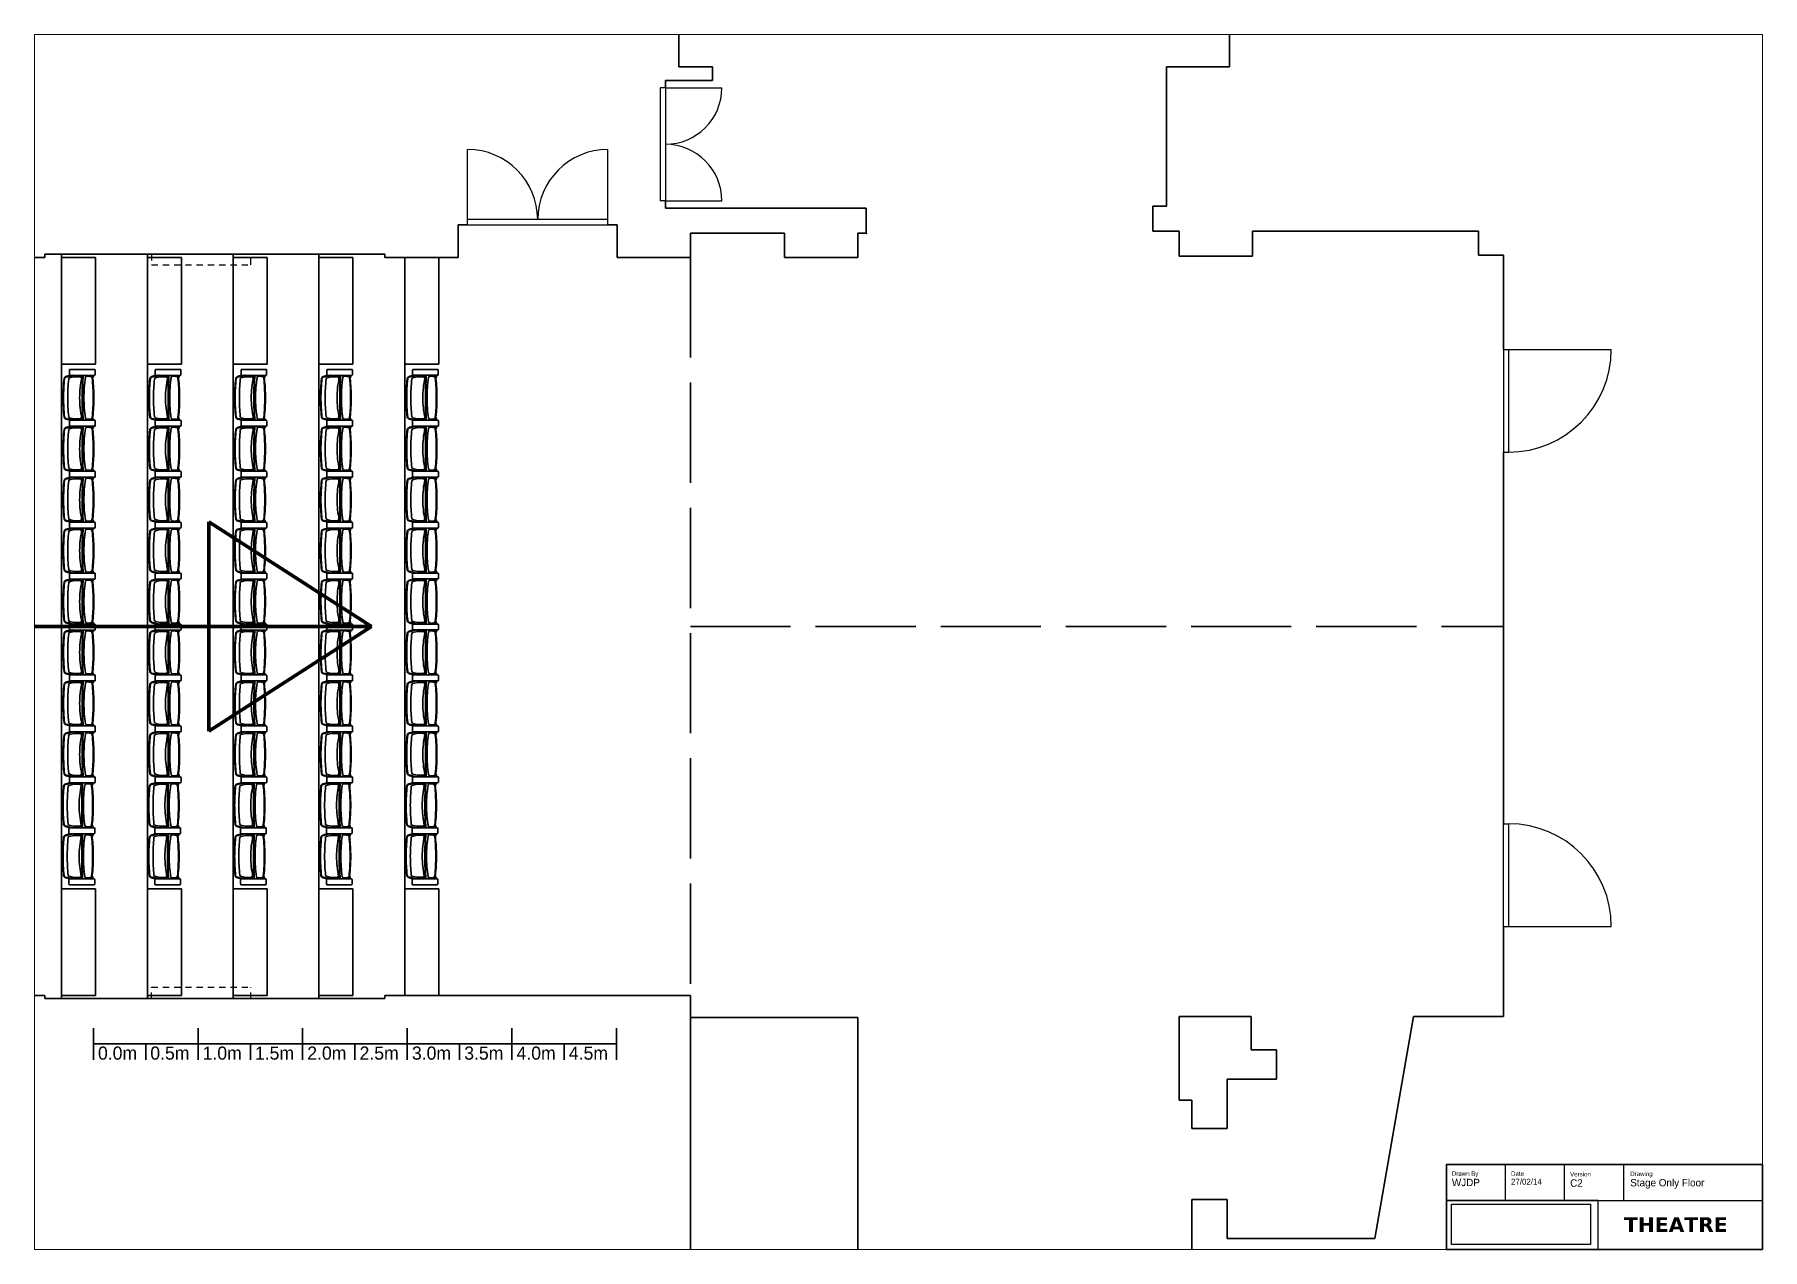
# Paper-space layout 'Stage Only Floor' of a CAD drawing. Header units: millimetres. Extents: x 1 to 586, y 1 to 412.
# The model-space entities are those that its viewports show. They can reach past a viewport. Long polylines and large blocks are cut down to what shows.
import ezdxf

# ---------------------------------------------------------------- set-up
doc = ezdxf.new("R2010")
doc.units = ezdxf.units.MM
doc.linetypes.add('ACAD_ISO02W100', pattern=[15, 12, -3])
doc.linetypes.add('JIS_02_0.7', pattern=[1.35, 0.75, -0.6])
doc.layers.get('0').update_dxf_attribs({"color": 250, "lineweight": 30})
for name, color, linetype, lineweight in [('Arrow', 5, 'Continuous', 100), ('SCALE', 230, 'Continuous', 30), ('Seats', 179, 'Continuous', 30), ('Stage Lines', 250, 'ACAD_ISO02W100', 30), ('Stairs', 179, 'Continuous', 30)]:
    doc.layers.add(name, color=color, linetype=linetype, lineweight=lineweight)
for name, color, linetype in [('Doors', 16, 'Continuous'), ('FRAME', 7, 'Continuous'), ('Radiators', 19, 'JIS_02_0.7'), ('TEXT', 5, 'Continuous')]:
    doc.layers.add(name, color=color, linetype=linetype)
picture_1 = doc.add_image_def('image1.png', size_in_pixel=(400, 117))

# ---------------------------------------------------------------- blocks, each defined once
blk = doc.blocks.new('R_Seat')
at = {"layer": 'Seats'}
for p, q in [((-4.4, 53.7), (0, 55)), ((-2.1, 53.7), (3.3, 55)), ((-2.1, 54), (2.1, 55)), ((-2.1, 53.5), (4.1, 55)), ((4.2, 53.4), (-0.5, 52.2)), ((10.8, 54.9), (3.9, 54.9)), ((10.5, 53.4), (4.2, 53.4)), ((13.2, 38.2), (13.8, 55)), ((13.2, 23.2), (13.2, 38.2)), ((13.6, 38.2), (14.2, 55)), ((13.6, 23.2), (13.6, 38.2)), ((18.5, 53.9), (18.1, 53.9)), ((18.7, 54.4), (18.5, 54.2)), ((18.5, 54.2), (18.5, 53.9)), ((18.7, 54.4), (18.7, 55)), ((18.7, 54.4), (21.8, 54.3)), ((18.7, 54.4), (25.2, 54.4)), ((21.1, 53.7), (21.1, 53.8)), ((21.1, 53.7), (21.1, 53.8)), ((22.2, 53.7), (21.1, 53.7)), ((22.9, 53.7), (21.1, 53.7)), ((24.4, 52.3), (24.4, 52.3)), ((25.2, 54.4), (25.2, 55)), ((13.2, 23.2), (13.8, 6.4)), ((13.6, 23.2), (14.2, 6.4)), ((-4.4, 7.7), (0, 6.4)), ((-2.1, 7.9), (4.1, 6.4)), ((-2.1, 7.7), (3.3, 6.4)), ((-2.1, 7.4), (2.1, 6.4)), ((-0.6, 5.8), (-0.6, 0.6)), ((4.2, 8), (-0.5, 9.2)), ((-0.5, 6.2), (-0.5, 6.2)), ((26.6, 6.4), (0, 6.4)), ((26.6, 0), (0, 0)), ((10.8, 6.4), (3.9, 6.4)), ((10.5, 8), (4.2, 8)), ((18.5, 7.5), (18.1, 7.5)), ((18.5, 7.2), (18.5, 7.5)), ((18.7, 7), (18.5, 7.2)), ((18.7, 7), (21.8, 7.1)), ((18.7, 7), (25.2, 7)), ((18.7, 7), (18.7, 6.4)), ((24.4, 9.1), (24.4, 9.1)), ((25.2, 7), (25.2, 6.4)), ((27.2, 5.8), (27.2, 0.6))]:
    blk.add_line(p, q, dxfattribs=at)
for points in [[(18.5, 7.3), (21.8, 7.4, 0.368624), (24.1, 9.6, 0.026446), (25.2, 30.7, 0.026446), (24.1, 51.8, 0.368624), (21.8, 54), (18.5, 54.1)], [(18.5, 7.5), (21.8, 7.6, 0.368624), (23.9, 9.6, 0.026446), (25, 30.7, 0.026446), (23.9, 51.8, 0.368624), (21.8, 53.8), (18.5, 53.9)], [(18.5, 7.5), (21.8, 7.6, 0.368624), (23.9, 9.6, 0.026446), (25, 30.7, 0.026446), (23.9, 51.8, 0.368624), (21.8, 53.8), (18.5, 53.9)], [(18.7, 54.4), (22.8, 54.2, -0.36722), (24.3, 52.8, -0.001379), (24.4, 51.7)], [(24.5, 10.2, 0.384665), (24.6, 10.3, 0.025487), (25.7, 30.7, 0.025487), (24.6, 51.1, 0.384665), (24.5, 51.2)], [(18.7, 7), (22.8, 7.2, 0.36722), (24.3, 8.6, 0.001379), (24.4, 9.7)]]:
    blk.add_lwpolyline(points, format="xyb", dxfattribs=at)
for centre, radius, start, end in [((192.5, 30.7), 200, 174.0712, 180), ((192.5, 30.7), 199.7, 174.0718, 180), ((192.5, 30.7), 199.5, 174.0718, 180), ((-3.7, 51), 2.75, 91.1147, 173.5803), ((-3.6, 50.9), 2.61, 93.7502, 170.6025), ((-3.7, 51), 2.25, 90.9157, 173.5284), ((-19.7, 195.5), 142.6, 276.3982, 277.0726), ((-19.7, 195.2), 142.6, 276.3982, 277.0648), ((-19.7, 195), 142.6, 276.3982, 277.0648), ((197, 30.7), 199.5, 174.1653, 180), ((-0.1, 50.8), 1.4, 104.5554, 174.1653), ((110.4, 30.7), 100, 167.3871, 180), ((10.5, 51.4), 2, 348.294, 90), ((10.8, 53), 2, 347.3871, 90), ((165, 30.7), 150, 171.5816, 180), ((18.1, 52.4), 1.5, 90, 171.5816), ((22, 54.4), 3.25, 180, 180.155), ((21.7, 51.5), 2.75, 6.0597, 87), ((22, 54.4), 3.25, 318.0201, 0), ((-174.5, 30.7), 200, 5.8831, 6.0597), ((-174.5, 30.7), 200, 0, 5.8831), ((192.5, 30.7), 200, 180, 185.9288), ((192.5, 30.7), 199.7, 180, 185.9282), ((192.5, 30.7), 199.5, 180, 185.9282), ((197, 30.7), 199.5, 180, 185.8347), ((197, 30.7), 199.5, 180, 180.0066), ((110.4, 30.7), 100, 180, 192.6129), ((165, 30.7), 150, 180, 188.4184), ((-174.5, 30.7), 200, 354.1169, 0), ((-3.7, 10.4), 2.75, 186.4197, 268.8853), ((-3.6, 10.5), 2.61, 189.3975, 266.2498), ((-3.7, 10.4), 2.25, 186.4716, 269.0843), ((-19.7, -133.6), 142.6, 82.9352, 83.6018), ((-19.7, -133.8), 142.6, 82.9352, 83.6018), ((-19.7, -134.1), 142.6, 82.9274, 83.6018), ((-0.1, 10.6), 1.4, 185.8347, 255.4446), ((0, 5.8), 0.6, 90, 180), ((0, 0.6), 0.6, 180, 270), ((10.5, 10), 2, 270, 11.706), ((10.8, 8.4), 2, 270, 12.6129), ((18.1, 9), 1.5, 188.4184, 270), ((22, 7), 3.25, 179.845, 180), ((21.7, 9.9), 2.75, 273, 353.9403), ((-174.5, 30.7), 200, 353.9403, 354.1169), ((22, 7), 3.25, 0, 41.9799), ((26.6, 5.8), 0.6, 0, 90), ((26.6, 0.6), 0.6, 270, 0)]:
    blk.add_arc(centre, radius, start, end, dxfattribs=at)
blk = doc.blocks.new('row of 10 v2')
at = {"layer": 'Seats'}
for p, q in [((1110.5, 624.9), (1110.5, 620.3)), ((1134.6, 625.4), (1111, 625.4)), ((1134.6, 619.7), (1111, 619.7)), ((1135.1, 624.9), (1135.1, 620.3))]:
    blk.add_line(p, q, dxfattribs=at)
for centre, start, end in [((1111, 624.9), 90, 180), ((1111, 620.3), 180, 270), ((1134.6, 624.9), 0, 90), ((1134.6, 620.3), 270, 0)]:
    blk.add_arc(centre, 0.532, start, end, dxfattribs=at)
at = {"layer": 'Seats', "xscale": 0.8934750000000804, "yscale": 0.8934749999999951, "zscale": 0.8934749999999999}
for p in [(1111, 570.6), (1111, 521.4), (1111, 472.3), (1111, 423.2), (1111, 374), (1111, 324.9), (1111, 275.7), (1111, 226.6), (1110.5, 177.5), (1110.5, 128.2)]:
    blk.add_blockref('R_Seat', p, dxfattribs=at)

msp = doc.modelspace()

# ---------------------------------------------------------------- linework, layer by layer
for p, q in [((1427, 911), (1427, 1146)), ((1953, 1121), (1953, 911)), ((1459, 911), (1427, 911)), ((1459, 898), (1459, 911)), ((1953, 911), (1893, 911)), ((1893, 911), (1893, 778)), ((1414, 898), (1459, 898)), ((1414, 898), (1414, 891)), ((1414, 776), (1414, 783)), ((1893, 778), (1880, 778)), ((1880, 778), (1880, 754)), ((1216, 729), (1216, 760)), ((1216, 760), (1225, 760)), ((1368, 760), (1359, 760)), ((1368, 760), (1368, 729)), ((1606, 776), (1414, 776)), ((1606, 752), (1606, 776)), ((1438, 729), (1438, 752)), ((1438, 752), (1528, 752)), ((1528, 752), (1528, 729)), ((1598, 729), (1598, 752)), ((1598, 752), (1606, 752)), ((1880, 754), (1905, 754)), ((1905, 754), (1905, 730)), ((1975, 730), (1975, 754)), ((1975, 754), (2191, 754)), ((2191, 754), (2191, 731)), ((750, 729), (821, 729)), ((821, 729), (821, 732)), ((821, 732), (1146, 732)), ((1146, 732), (1146, 729)), ((1146, 729), (1216, 729)), ((1368, 729), (1438, 729)), ((1528, 729), (1598, 729)), ((1905, 730), (1975, 730)), ((2191, 731), (2215, 731)), ((2215, 731), (2215, 641)), ((2215, 543), (2215, 188)), ((2215, 4), (2215, 90)), ((750, 24), (821, 24)), ((821, 24), (821, 21)), ((821, 21), (1146, 21)), ((1146, 21), (1146, 24)), ((1146, 24), (1438, 24)), ((1438, 24), (1438, 3)), ((1438, 3), (1598, 3)), ((1438, -231), (1438, 3)), ((1598, 3), (1598, -248)), ((1905, -76), (1905, 4)), ((1905, 4), (1973.9, 4)), ((1973.9, 4), (1973.9, -28)), ((2128.9, 4), (2092, -208)), ((2128.9, 4), (2215, 4)), ((1905, -76), (1905, -7)), ((1973.9, -28), (1998, -28)), ((1998, -56), (1998, -28)), ((1951, -103), (1951, -56)), ((1951, -56), (1998, -56)), ((1917, -76), (1905, -76)), ((1917, -76), (1917, -103)), ((1917, -103), (1951, -103)), ((1917, -232), (1917, -171)), ((1917, -171), (1951, -171)), ((1951, -171), (1951, -208)), ((1951, -208), (2092, -208))]:
    msp.add_line(p, q)
msp.add_point((1606, 752))
at = {"layer": 'Arrow'}
for p, q in [((977.7, 476.5), (977.7, 276.5)), ((977.7, 476.5), (1133.2, 376.5)), ((720.1, 376.5), (1133.2, 376.5)), ((1133.2, 376.5), (977.7, 276.5))]:
    msp.add_line(p, q, dxfattribs=at)
at = {"layer": 'Doors'}
for p, q in [((1414, 891), (1409, 891)), ((1409, 891), (1409, 783)), ((1414, 891), (1414, 783)), ((1414, 891), (1468, 891)), ((1225, 765), (1225, 832)), ((1359, 765), (1359, 832)), ((1414, 783), (1409, 783)), ((1414, 783), (1468, 783)), ((1225, 760), (1225, 765)), ((1359, 765), (1225, 765)), ((1225, 760), (1359, 760)), ((1359, 760), (1359, 765)), ((2215, 641), (2215, 543)), ((2215, 641), (2220, 641)), ((2220, 543), (2220, 641)), ((2220, 641), (2318, 641)), ((2215, 543), (2220, 543)), ((2215, 90), (2215, 188)), ((2215, 188), (2220, 188)), ((2220, 90), (2220, 188)), ((2215, 90), (2220, 90)), ((2220, 90), (2318, 90))]:
    msp.add_line(p, q, dxfattribs=at)
for centre, radius, start, end in [((1414, 891), 54, 270, 0), ((1225, 765), 67, 0, 90), ((1359, 765), 67, 90, 180), ((1414, 783), 54, 0, 90), ((2220, 641), 98, 270, 0), ((2220, 90), 98, 0, 90)]:
    msp.add_arc(centre, radius, start, end, dxfattribs=at)
at = {"layer": 'Radiators'}
for p, q in [((923, 732), (923, 722)), ((1018, 732), (923, 732)), ((1018, 722), (1018, 732)), ((923, 722), (1018, 722)), ((923, 21), (923, 32)), ((923, 32), (1018, 32)), ((923, 21), (1018, 21)), ((1018, 21), (1018, 32))]:
    msp.add_line(p, q, dxfattribs=at)
at = {"layer": 'SCALE'}
for p, q in [((867.4, -7.3), (867.4, -37.3)), ((967.4, -7.3), (967.4, -37.3)), ((1067.4, -7.3), (1067.4, -37.3)), ((1167.4, -7.3), (1167.4, -37.3)), ((1267.4, -7.3), (1267.4, -37.3)), ((1267.4, -7.3), (1267.4, -37.3)), ((1367.4, -7.3), (1367.4, -37.3)), ((867.4, -22.3), (967.4, -22.3)), ((917.4, -22.3), (917.4, -37.3)), ((967.4, -22.3), (1067.4, -22.3)), ((1017.4, -22.3), (1017.4, -37.3)), ((1067.4, -22.3), (1167.4, -22.3)), ((1117.4, -22.3), (1117.4, -37.3)), ((1167.4, -22.3), (1267.4, -22.3)), ((1217.4, -22.3), (1217.4, -37.3)), ((1267.4, -22.3), (1367.4, -22.3)), ((1317.4, -22.3), (1317.4, -37.3))]:
    msp.add_line(p, q, dxfattribs=at)
at = {"layer": 'Seats'}
for p, q in [((1172.5, 621.5), (1172.5, 616.9)), ((1196.4, 622), (1173, 622)), ((1196.4, 616.4), (1173, 616.4)), ((1197, 621.5), (1197, 616.9))]:
    msp.add_line(p, q, dxfattribs=at)
for centre, radius, start, end in [((1173, 621.5), 0.527, 90, 180), ((1173, 616.9), 0.527, 180, 270), ((1196.4, 621.5), 0.527, 0, 90), ((1196.4, 616.9), 0.527, 270, 0), ((1369.5, 211.8), 199.5, 180, 180.0066), ((1369.5, 156.7), 199.5, 180, 180.0066)]:
    msp.add_arc(centre, radius, start, end, dxfattribs=at)
at = {"layer": 'Stage Lines'}
for p, q in [((1438, 729), (1438, 24)), ((1438, 376.5), (2215, 376.5))]:
    msp.add_line(p, q, dxfattribs=at)
at = {"layer": 'Stairs'}
for p, q in [((837, 335), (837, 732)), ((869.5, 729), (837, 729)), ((869.5, 627), (869.5, 729)), ((919, 335), (919, 732)), ((951.5, 729), (919, 729)), ((951.5, 627), (951.5, 729)), ((1001, 335), (1001, 732)), ((1033.5, 729), (1001, 729)), ((1033.5, 627), (1033.5, 729)), ((1083, 335), (1083, 732)), ((1115.5, 729), (1083, 729)), ((1115.5, 627), (1115.5, 729)), ((1165, 335), (1165, 729)), ((1165, 729), (1165, 627)), ((1197.5, 627), (1197.5, 729)), ((837, 627), (869.5, 627)), ((919, 627), (951.5, 627)), ((1001, 627), (1033.5, 627)), ((1083, 627), (1115.5, 627)), ((1165, 627), (1197.5, 627)), ((837, 335), (837, 24)), ((919, 335), (919, 21)), ((1001, 335), (1001, 21)), ((1083, 335), (1083, 21)), ((1165, 335), (1165, 24)), ((837, 126), (869.5, 126)), ((869.5, 126), (869.5, 24)), ((919, 126), (951.5, 126)), ((951.5, 126), (951.5, 24)), ((1001, 126), (1033.5, 126)), ((1033.5, 126), (1033.5, 24)), ((1083, 126), (1115.5, 126)), ((1115.5, 126), (1115.5, 24)), ((1165, 24), (1165, 126)), ((1165, 126), (1197.5, 126)), ((1197.5, 126), (1197.5, 24)), ((869.5, 24), (837, 24)), ((837, 24), (837, 21)), ((951.5, 24), (919, 24)), ((1033.5, 24), (1001, 24)), ((1115.5, 24), (1083, 24))]:
    msp.add_line(p, q, dxfattribs=at)

# ---------------------------------------------------------------- block references
at = {"layer": 'Seats'}
for name, p, xscale, yscale, zscale in [('row of 10 v2', (-254.8, 2.8), 0.99, 0.99, 0.99), ('row of 10 v2', (-172.8, 2.8), 0.99, 0.99, 0.99), ('row of 10 v2', (-90.8, 2.8), 0.99, 0.99, 0.99), ('row of 10 v2', (-8.8, 2.8), 0.99, 0.99, 0.99), ('R_Seat', (1173, 567.7), 0.8845402499999999, 0.8845402499999999, 0.8845402499999999), ('R_Seat', (1173, 519.1), 0.8845402499999999, 0.8845402499999999, 0.8845402499999999), ('R_Seat', (1173, 470.4), 0.8845402499999999, 0.8845402499999999, 0.8845402499999999), ('R_Seat', (1173, 421.8), 0.8845402499999999, 0.8845402499999999, 0.8845402499999999), ('R_Seat', (1173, 373.1), 0.8845402499999999, 0.8845402499999999, 0.8845402499999999), ('R_Seat', (1173, 324.5), 0.8845402499999999, 0.8845402499999999, 0.8845402499999999), ('R_Seat', (1173, 275.8), 0.8845402499999999, 0.8845402499999999, 0.8845402499999999), ('R_Seat', (1173, 227.2), 0.8845402499999999, 0.8845402499999999, 0.8845402499999999), ('R_Seat', (1172.5, 178.5), 0.8845402499999999, 0.8845402499999999, 0.8845402499999999), ('R_Seat', (1172.5, 129.8), 0.8845402499999999, 0.8845402499999999, 0.8845402499999999)]:
    msp.add_blockref(name, p, dxfattribs=dict(at, xscale=xscale, yscale=yscale, zscale=zscale))

# ---------------------------------------------------------------- texts
at = {"layer": 'SCALE'}
for s, p in [('0.0m', (871.8, -37.3)), ('0.5m', (921.8, -37.3)), ('1.0m', (971.8, -37.3)), ('1.5m', (1021.8, -37.3)), ('2.0m', (1071.8, -37.3)), ('2.5m', (1121.8, -37.3)), ('3.0m', (1171.8, -37.3)), ('3.5m', (1221.8, -37.3)), ('4.0m', (1271.8, -37.3)), ('4.5m', (1321.8, -37.3))]:
    msp.add_text(s, height=12.58, dxfattribs=at).set_placement(p)

psp = doc.layouts.new('Stage Only Floor')

# ---------------------------------------------------------------- linework, layer by layer
psp.add_lwpolyline([(586.01, 1.13), (479.08, 1.13), (479.08, 29.83), (586.01, 29.83)], close=True)
at = {"layer": 'FRAME'}
for p, q in [((479.08, 29.83), (479.08, 27.65)), ((499.08, 17.7), (499.08, 29.83)), ((519.08, 17.7), (519.08, 29.83)), ((539.08, 17.7), (539.08, 29.83)), ((479.08, 17.7), (499.08, 17.7)), ((499.08, 17.7), (519.08, 17.7)), ((519.08, 17.7), (539.08, 17.7)), ((539.08, 17.7), (559.08, 17.7))]:
    psp.add_line(p, q, dxfattribs=at)
for points in [[(530.44, 17.7), (479.08, 17.7), (479.08, 1.13), (530.44, 1.13)], [(586.01, 1.13), (530.44, 1.13), (530.44, 17.7), (586.01, 17.7)]]:
    psp.add_lwpolyline(points, close=True, dxfattribs=at)

# ---------------------------------------------------------------- texts
at = {"layer": 'TEXT', "attachment_point": 1}
for s, insert, char_height, width in [('{\\H0.6x;Drawn By\\P}WJDP', (480.92, 27.53), 2.5, 15.6672), ('{\\H0.6x;Date}\\P{\\H0.8x;27/02/14}', (500.93, 27.53), 2.5, 25.75), ('{\\H0.6x;Version}\\PC2', (520.93, 27.34), 2.5, 42.503), ('{\\H0.6x;Drawing}\\PStage Only Floor', (541.27, 27.46), 2.5, 42.503), ('{\\fVerdana|b1|i0|c0|p34;THEATRE}', (539.17, 12.03), 5, 38.6401)]:
    psp.add_mtext(s, dxfattribs=dict(at, insert=insert, char_height=char_height, width=width))

# ---------------------------------------------------------------- pictures from other files: only their frames are drawn
at = {"layer": 'FRAME', "color": 7, "true_color": 0xffffff}
image = psp.add_image(picture_1, insert=(480.84, 2.75), size_in_units=(46.94, 13.73), dxfattribs=at)
image.dxf.flags = 7

# ---------------------------------------------------------------- viewports
at = {"layer": '0'}
psp.add_viewport(center=(293.64, 206.57), size=(584.74, 410.8793), view_center_point=(1636.81, 361.61), view_height=1160.2864, dxfattribs=at)

doc.saveas('drawing.dxf')
